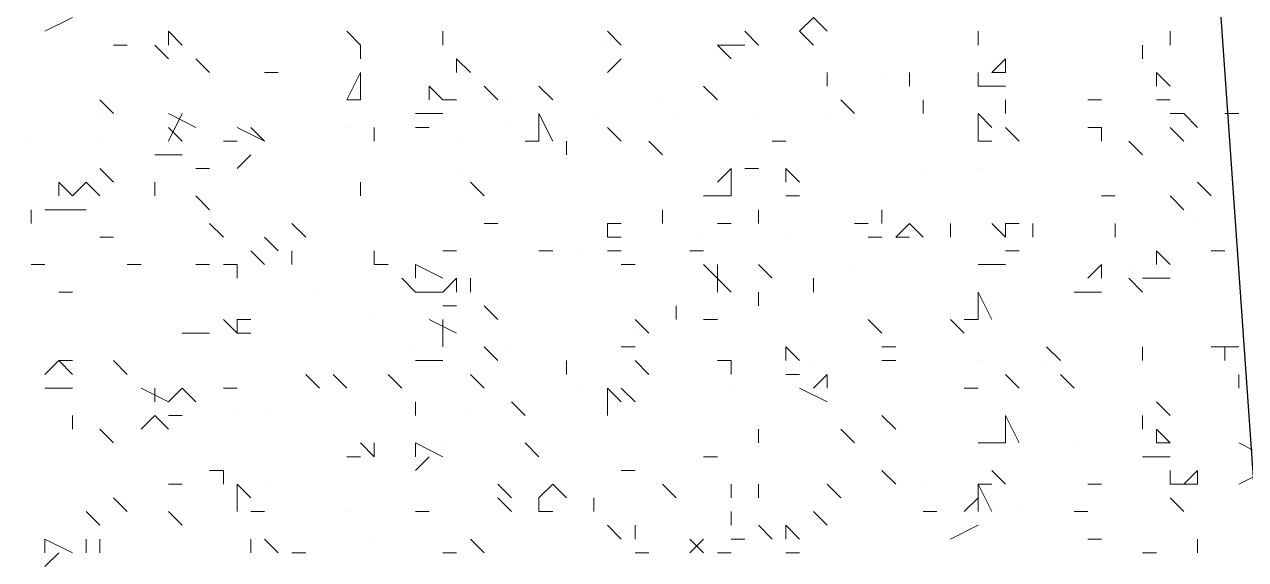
# Model space of a CAD drawing. Header units: millimetres. Extents: x 2928 to 3112, y 1220 to 1280.
# Drawn here: x 2999.7372 to 3000.0338, y 1265.859 to 1265.989 of the extents above; entities that cross this region are included whole.
import ezdxf

# ---------------------------------------------------------------- set-up
doc = ezdxf.new("R2010")
doc.units = ezdxf.units.MM

msp = doc.modelspace()

# ---------------------------------------------------------------- linework, layer by layer
at = {"color": 253, "linetype": 'Continuous', "lineweight": -2, "true_color": 0x9a9a9a}
msp.add_lwpolyline([(3000.60883, 1265.78064), (3000.04549, 1265.74064), (3000.00216, 1266.35731), (2999.64548, 1266.32731), (2999.78549, 1264.42395), (3000.6855, 1264.49062)], dxfattribs=at)
at = {"color": 92, "linetype": 'Continuous', "lineweight": 5, "true_color": 0x00b800}
for points in [[(2999.74215, 1265.98731), (2999.74882, 1265.99064), (2999.74882, 1265.99064)], [(2999.92882, 1265.99064), (2999.92549, 1265.98731), (2999.92549, 1265.98731)], [(2999.92882, 1265.99064), (2999.93215, 1265.98731), (2999.93215, 1265.98731)], [(2999.77215, 1265.98731), (2999.77549, 1265.98397), (2999.77549, 1265.98397)], [(2999.77215, 1265.98731), (2999.77215, 1265.98397), (2999.77215, 1265.98397)], [(2999.81882, 1265.98397), (2999.81549, 1265.98731), (2999.81549, 1265.98731)], [(2999.83882, 1265.98397), (2999.83882, 1265.98731), (2999.83882, 1265.98731)], [(2999.87882, 1265.98731), (2999.88215, 1265.98397), (2999.88215, 1265.98397)], [(2999.91549, 1265.98397), (2999.91215, 1265.98731), (2999.91215, 1265.98731)], [(2999.92549, 1265.98731), (2999.92882, 1265.98397), (2999.92882, 1265.98397)], [(2999.96882, 1265.98397), (2999.96882, 1265.98731), (2999.96882, 1265.98731)], [(3000.01549, 1265.98397), (3000.01549, 1265.98731), (3000.01549, 1265.98731)], [(2999.76215, 1265.98397), (2999.75882, 1265.98397), (2999.75882, 1265.98397)], [(2999.76882, 1265.98397), (2999.77215, 1265.98064), (2999.77215, 1265.98064)], [(2999.81882, 1265.98064), (2999.81882, 1265.98397), (2999.81882, 1265.98397)], [(2999.90549, 1265.98397), (2999.91215, 1265.98397), (2999.91215, 1265.98397)], [(2999.90882, 1265.98064), (2999.90549, 1265.98397), (2999.90549, 1265.98397)], [(3000.00882, 1265.98064), (3000.00882, 1265.98397), (3000.00882, 1265.98397)], [(2999.78215, 1265.97731), (2999.77882, 1265.98064), (2999.77882, 1265.98064)], [(2999.84215, 1265.98064), (2999.84549, 1265.97731), (2999.84549, 1265.97731)], [(2999.84215, 1265.98064), (2999.84215, 1265.97731), (2999.84215, 1265.97731)], [(2999.87882, 1265.97731), (2999.88215, 1265.98064), (2999.88215, 1265.98064)], [(2999.97549, 1265.98064), (2999.97216, 1265.97731), (2999.97216, 1265.97731)], [(2999.97549, 1265.98064), (2999.97549, 1265.97731), (2999.97549, 1265.97731)], [(2999.79882, 1265.97731), (2999.79549, 1265.97731), (2999.79549, 1265.97731)], [(2999.81882, 1265.97731), (2999.81549, 1265.97064), (2999.81549, 1265.97064)], [(2999.81882, 1265.97731), (2999.81882, 1265.97064), (2999.81882, 1265.97064)], [(2999.93215, 1265.97397), (2999.93215, 1265.97731), (2999.93215, 1265.97731)], [(2999.95215, 1265.97397), (2999.95215, 1265.97731), (2999.95215, 1265.97731)], [(2999.96882, 1265.97397), (2999.96882, 1265.97731), (2999.96882, 1265.97731)], [(2999.97549, 1265.97731), (2999.97216, 1265.97731), (2999.97216, 1265.97731)], [(3000.01216, 1265.97731), (3000.01549, 1265.97397), (3000.01549, 1265.97397)], [(3000.01216, 1265.97731), (3000.01216, 1265.97397), (3000.01216, 1265.97397)], [(2999.83549, 1265.97397), (2999.83882, 1265.97064), (2999.83882, 1265.97064)], [(2999.83549, 1265.97397), (2999.83549, 1265.97064), (2999.83549, 1265.97064)], [(2999.85215, 1265.97064), (2999.84882, 1265.97397), (2999.84882, 1265.97397)], [(2999.86549, 1265.97064), (2999.86215, 1265.97397), (2999.86215, 1265.97397)], [(2999.90549, 1265.97064), (2999.90215, 1265.97397), (2999.90215, 1265.97397)], [(2999.96882, 1265.97397), (2999.97549, 1265.97397), (2999.97549, 1265.97397)], [(2999.75882, 1265.96731), (2999.75549, 1265.97064), (2999.75549, 1265.97064)], [(2999.81549, 1265.97064), (2999.81882, 1265.97064), (2999.81882, 1265.97064)], [(2999.83882, 1265.97064), (2999.84215, 1265.97064), (2999.84215, 1265.97064)], [(2999.93882, 1265.96731), (2999.93549, 1265.97064), (2999.93549, 1265.97064)], [(2999.95549, 1265.96731), (2999.95549, 1265.97064), (2999.95549, 1265.97064)], [(2999.97549, 1265.96731), (2999.97549, 1265.97064), (2999.97549, 1265.97064)], [(2999.99882, 1265.97064), (2999.99549, 1265.97064), (2999.99549, 1265.97064)], [(3000.01216, 1265.97064), (3000.01549, 1265.97064), (3000.01549, 1265.97064)], [(2999.77215, 1265.96731), (2999.77882, 1265.96397), (2999.77882, 1265.96397)], [(2999.77549, 1265.96731), (2999.77215, 1265.96064), (2999.77215, 1265.96064)], [(2999.83215, 1265.96731), (2999.83882, 1265.96731), (2999.83882, 1265.96731)], [(2999.86215, 1265.96731), (2999.86549, 1265.96064), (2999.86549, 1265.96064)], [(2999.86215, 1265.96731), (2999.86215, 1265.96064), (2999.86215, 1265.96064)], [(2999.96882, 1265.96731), (2999.97216, 1265.96397), (2999.97216, 1265.96397)], [(2999.96882, 1265.96731), (2999.96882, 1265.96064), (2999.96882, 1265.96064)], [(3000.01882, 1265.96731), (3000.01549, 1265.96731), (3000.01549, 1265.96731)], [(3000.01882, 1265.96731), (3000.02216, 1265.96397), (3000.02216, 1265.96397)], [(3000.03216, 1265.96731), (3000.02882, 1265.96731), (3000.02882, 1265.96731)], [(2999.77549, 1265.96064), (2999.77215, 1265.96397), (2999.77215, 1265.96397)], [(2999.78882, 1265.96397), (2999.79549, 1265.96064), (2999.79549, 1265.96064)], [(2999.79549, 1265.96064), (2999.79215, 1265.96397), (2999.79215, 1265.96397)], [(2999.82215, 1265.96064), (2999.82215, 1265.96397), (2999.82215, 1265.96397)], [(2999.83549, 1265.96397), (2999.83215, 1265.96397), (2999.83215, 1265.96397)], [(2999.88215, 1265.96064), (2999.87882, 1265.96397), (2999.87882, 1265.96397)], [(2999.97882, 1265.96064), (2999.97549, 1265.96397), (2999.97549, 1265.96397)], [(2999.99882, 1265.96397), (2999.99549, 1265.96397), (2999.99549, 1265.96397)], [(2999.99882, 1265.96064), (2999.99882, 1265.96397), (2999.99882, 1265.96397)], [(3000.01549, 1265.96397), (3000.01882, 1265.96064), (3000.01882, 1265.96064)], [(2999.78882, 1265.96064), (2999.78549, 1265.96064), (2999.78549, 1265.96064)], [(2999.85882, 1265.96064), (2999.86215, 1265.96064), (2999.86215, 1265.96064)], [(2999.86882, 1265.95731), (2999.86882, 1265.96064), (2999.86882, 1265.96064)], [(2999.89215, 1265.95731), (2999.88882, 1265.96064), (2999.88882, 1265.96064)], [(2999.92215, 1265.96064), (2999.91882, 1265.96064), (2999.91882, 1265.96064)], [(2999.96882, 1265.96064), (2999.97216, 1265.96064), (2999.97216, 1265.96064)], [(3000.00882, 1265.95731), (3000.00549, 1265.96064), (3000.00549, 1265.96064)], [(2999.76882, 1265.95731), (2999.77549, 1265.95731), (2999.77549, 1265.95731)], [(2999.78882, 1265.95397), (2999.79215, 1265.95731), (2999.79215, 1265.95731)], [(2999.75882, 1265.95064), (2999.75549, 1265.95397), (2999.75549, 1265.95397)], [(2999.78215, 1265.95397), (2999.77882, 1265.95397), (2999.77882, 1265.95397)], [(2999.90882, 1265.95397), (2999.90549, 1265.95064), (2999.90549, 1265.95064)], [(2999.90882, 1265.95397), (2999.90882, 1265.94731), (2999.90882, 1265.94731)], [(2999.91549, 1265.95397), (2999.91215, 1265.95397), (2999.91215, 1265.95397)], [(2999.92215, 1265.95397), (2999.92549, 1265.95064), (2999.92549, 1265.95064)], [(2999.92215, 1265.95397), (2999.92215, 1265.95064), (2999.92215, 1265.95064)], [(2999.74549, 1265.95064), (2999.74882, 1265.94731), (2999.74882, 1265.94731)], [(2999.74549, 1265.95064), (2999.74549, 1265.94731), (2999.74549, 1265.94731)], [(2999.75215, 1265.95064), (2999.74882, 1265.94731), (2999.74882, 1265.94731)], [(2999.75215, 1265.95064), (2999.75549, 1265.94731), (2999.75549, 1265.94731)], [(2999.76882, 1265.94731), (2999.76882, 1265.95064), (2999.76882, 1265.95064)], [(2999.81882, 1265.94731), (2999.81882, 1265.95064), (2999.81882, 1265.95064)], [(2999.84882, 1265.94731), (2999.84549, 1265.95064), (2999.84549, 1265.95064)], [(3000.02549, 1265.94731), (3000.02216, 1265.95064), (3000.02216, 1265.95064)], [(2999.78215, 1265.94397), (2999.77882, 1265.94731), (2999.77882, 1265.94731)], [(2999.90215, 1265.94731), (2999.90882, 1265.94731), (2999.90882, 1265.94731)], [(2999.92215, 1265.94731), (2999.92549, 1265.94731), (2999.92549, 1265.94731)], [(3000.00216, 1265.94731), (2999.99882, 1265.94731), (2999.99882, 1265.94731)], [(3000.01882, 1265.94397), (3000.01549, 1265.94731), (3000.01549, 1265.94731)], [(2999.73882, 1265.94064), (2999.73882, 1265.94397), (2999.73882, 1265.94397)], [(2999.74215, 1265.94397), (2999.74882, 1265.94397), (2999.74882, 1265.94397)], [(2999.74882, 1265.94397), (2999.75215, 1265.94397), (2999.75215, 1265.94397)], [(2999.89215, 1265.94064), (2999.89215, 1265.94397), (2999.89215, 1265.94397)], [(2999.91549, 1265.94064), (2999.91549, 1265.94397), (2999.91549, 1265.94397)], [(2999.94549, 1265.94064), (2999.94549, 1265.94397), (2999.94549, 1265.94397)], [(2999.78549, 1265.93731), (2999.78215, 1265.94064), (2999.78215, 1265.94064)], [(2999.80549, 1265.93731), (2999.80215, 1265.94064), (2999.80215, 1265.94064)], [(2999.85215, 1265.94064), (2999.84882, 1265.94064), (2999.84882, 1265.94064)], [(2999.87882, 1265.94064), (2999.88215, 1265.94064), (2999.88215, 1265.94064)], [(2999.87882, 1265.94064), (2999.87882, 1265.93731), (2999.87882, 1265.93731)], [(2999.90882, 1265.94064), (2999.90549, 1265.94064), (2999.90549, 1265.94064)], [(2999.94215, 1265.94064), (2999.93882, 1265.94064), (2999.93882, 1265.94064)], [(2999.95215, 1265.94064), (2999.94882, 1265.93731), (2999.94882, 1265.93731)], [(2999.95215, 1265.94064), (2999.95549, 1265.93731), (2999.95549, 1265.93731)], [(2999.96216, 1265.93731), (2999.96216, 1265.94064), (2999.96216, 1265.94064)], [(2999.97216, 1265.94064), (2999.97549, 1265.93731), (2999.97549, 1265.93731)], [(2999.97549, 1265.94064), (2999.97549, 1265.93731), (2999.97549, 1265.93731)], [(2999.97882, 1265.94064), (2999.97549, 1265.94064), (2999.97549, 1265.94064)], [(2999.98216, 1265.93731), (2999.98216, 1265.94064), (2999.98216, 1265.94064)], [(2999.98216, 1265.93731), (2999.98216, 1265.94064), (2999.98216, 1265.94064)], [(3000.00216, 1265.93731), (3000.00216, 1265.94064), (3000.00216, 1265.94064)], [(2999.75882, 1265.93731), (2999.75549, 1265.93731), (2999.75549, 1265.93731)], [(2999.79549, 1265.93731), (2999.79882, 1265.93397), (2999.79882, 1265.93397)], [(2999.87882, 1265.93731), (2999.88215, 1265.93731), (2999.88215, 1265.93731)], [(2999.94549, 1265.93731), (2999.94215, 1265.93731), (2999.94215, 1265.93731)], [(2999.94882, 1265.93731), (2999.95215, 1265.93731), (2999.95215, 1265.93731)], [(2999.79215, 1265.93397), (2999.79549, 1265.93064), (2999.79549, 1265.93064)], [(2999.80215, 1265.93064), (2999.80215, 1265.93397), (2999.80215, 1265.93397)], [(2999.82215, 1265.93064), (2999.82215, 1265.93397), (2999.82215, 1265.93397)], [(2999.84215, 1265.93397), (2999.83882, 1265.93397), (2999.83882, 1265.93397)], [(2999.86549, 1265.93397), (2999.86215, 1265.93397), (2999.86215, 1265.93397)], [(2999.88215, 1265.93397), (2999.87882, 1265.93397), (2999.87882, 1265.93397)], [(2999.90215, 1265.93397), (2999.89882, 1265.93397), (2999.89882, 1265.93397)], [(2999.97882, 1265.93397), (2999.97549, 1265.93397), (2999.97549, 1265.93397)], [(3000.01216, 1265.93397), (3000.01549, 1265.93064), (3000.01549, 1265.93064)], [(3000.01216, 1265.93397), (3000.01216, 1265.93064), (3000.01216, 1265.93064)], [(3000.02882, 1265.93397), (3000.02549, 1265.93397), (3000.02549, 1265.93397)], [(2999.74215, 1265.93064), (2999.73882, 1265.93064), (2999.73882, 1265.93064)], [(2999.76549, 1265.93064), (2999.76215, 1265.93064), (2999.76215, 1265.93064)], [(2999.78215, 1265.93064), (2999.77882, 1265.93064), (2999.77882, 1265.93064)], [(2999.78882, 1265.93064), (2999.78549, 1265.93064), (2999.78549, 1265.93064)], [(2999.78882, 1265.92731), (2999.78882, 1265.93064), (2999.78882, 1265.93064)], [(2999.82549, 1265.93064), (2999.82215, 1265.93064), (2999.82215, 1265.93064)], [(2999.83215, 1265.93064), (2999.83882, 1265.92731), (2999.83882, 1265.92731)], [(2999.83215, 1265.93064), (2999.83215, 1265.92731), (2999.83215, 1265.92731)], [(2999.88549, 1265.93064), (2999.88215, 1265.93064), (2999.88215, 1265.93064)], [(2999.90215, 1265.93064), (2999.90882, 1265.92397), (2999.90882, 1265.92397)], [(2999.90549, 1265.93064), (2999.90549, 1265.92397), (2999.90549, 1265.92397)], [(2999.91882, 1265.92731), (2999.91549, 1265.93064), (2999.91549, 1265.93064)], [(2999.96882, 1265.93064), (2999.97549, 1265.93064), (2999.97549, 1265.93064)], [(2999.99882, 1265.93064), (2999.99549, 1265.92731), (2999.99549, 1265.92731)], [(2999.99882, 1265.93064), (2999.99882, 1265.92731), (2999.99882, 1265.92731)], [(2999.83215, 1265.92397), (2999.82882, 1265.92731), (2999.82882, 1265.92731)], [(2999.84215, 1265.92731), (2999.83882, 1265.92397), (2999.83882, 1265.92397)], [(2999.84215, 1265.92731), (2999.84215, 1265.92397), (2999.84215, 1265.92397)], [(2999.84549, 1265.92397), (2999.84549, 1265.92731), (2999.84549, 1265.92731)], [(2999.92882, 1265.92397), (2999.92882, 1265.92731), (2999.92882, 1265.92731)], [(3000.00882, 1265.92397), (3000.00549, 1265.92731), (3000.00549, 1265.92731)], [(3000.00882, 1265.92731), (3000.01549, 1265.92731), (3000.01549, 1265.92731)], [(2999.74882, 1265.92397), (2999.74549, 1265.92397), (2999.74549, 1265.92397)], [(2999.83215, 1265.92397), (2999.83882, 1265.92397), (2999.83882, 1265.92397)], [(2999.91549, 1265.92064), (2999.91549, 1265.92397), (2999.91549, 1265.92397)], [(2999.96882, 1265.92397), (2999.97216, 1265.91731), (2999.97216, 1265.91731)], [(2999.96882, 1265.92397), (2999.96882, 1265.91731), (2999.96882, 1265.91731)], [(2999.96882, 1265.92064), (2999.96882, 1265.92397), (2999.96882, 1265.92397)], [(2999.99216, 1265.92397), (2999.99882, 1265.92397), (2999.99882, 1265.92397)], [(2999.83882, 1265.92064), (2999.84215, 1265.92064), (2999.84215, 1265.92064)], [(2999.85215, 1265.91731), (2999.84882, 1265.92064), (2999.84882, 1265.92064)], [(2999.89549, 1265.91731), (2999.89549, 1265.92064), (2999.89549, 1265.92064)], [(2999.78882, 1265.91397), (2999.78549, 1265.91731), (2999.78549, 1265.91731)], [(2999.78882, 1265.91731), (2999.79215, 1265.91731), (2999.79215, 1265.91731)], [(2999.78882, 1265.91731), (2999.78882, 1265.91397), (2999.78882, 1265.91397)], [(2999.83549, 1265.91731), (2999.84215, 1265.91397), (2999.84215, 1265.91397)], [(2999.83882, 1265.91731), (2999.83882, 1265.91064), (2999.83882, 1265.91064)], [(2999.88549, 1265.91731), (2999.88882, 1265.91397), (2999.88882, 1265.91397)], [(2999.90215, 1265.91731), (2999.90549, 1265.91731), (2999.90549, 1265.91731)], [(2999.94549, 1265.91397), (2999.94215, 1265.91731), (2999.94215, 1265.91731)], [(2999.96549, 1265.91397), (2999.96216, 1265.91731), (2999.96216, 1265.91731)], [(2999.96549, 1265.91731), (2999.96882, 1265.91731), (2999.96882, 1265.91731)], [(2999.77882, 1265.91397), (2999.77549, 1265.91397), (2999.77549, 1265.91397)], [(2999.78215, 1265.91397), (2999.77882, 1265.91397), (2999.77882, 1265.91397)], [(2999.78882, 1265.91397), (2999.79215, 1265.91397), (2999.79215, 1265.91397)], [(2999.85215, 1265.90731), (2999.84882, 1265.91064), (2999.84882, 1265.91064)], [(2999.88215, 1265.91064), (2999.88549, 1265.91064), (2999.88549, 1265.91064)], [(2999.92215, 1265.91064), (2999.92549, 1265.90731), (2999.92549, 1265.90731)], [(2999.92215, 1265.91064), (2999.92215, 1265.90731), (2999.92215, 1265.90731)], [(2999.94882, 1265.91064), (2999.94549, 1265.91064), (2999.94549, 1265.91064)], [(2999.98882, 1265.90731), (2999.98549, 1265.91064), (2999.98549, 1265.91064)], [(3000.00882, 1265.90731), (3000.00882, 1265.91064), (3000.00882, 1265.91064)], [(3000.02882, 1265.91064), (3000.02549, 1265.91064), (3000.02549, 1265.91064)], [(3000.02882, 1265.90731), (3000.02882, 1265.91064), (3000.02882, 1265.91064)], [(3000.03216, 1265.91064), (3000.02882, 1265.91064), (3000.02882, 1265.91064)], [(2999.74549, 1265.90731), (2999.74215, 1265.90397), (2999.74215, 1265.90397)], [(2999.74549, 1265.90731), (2999.74882, 1265.90397), (2999.74882, 1265.90397)], [(2999.74882, 1265.90731), (2999.74549, 1265.90731), (2999.74549, 1265.90731)], [(2999.76215, 1265.90397), (2999.75882, 1265.90731), (2999.75882, 1265.90731)], [(2999.83215, 1265.90731), (2999.83882, 1265.90731), (2999.83882, 1265.90731)], [(2999.86882, 1265.90397), (2999.86882, 1265.90731), (2999.86882, 1265.90731)], [(2999.88882, 1265.90397), (2999.88549, 1265.90731), (2999.88549, 1265.90731)], [(2999.90882, 1265.90731), (2999.90549, 1265.90731), (2999.90549, 1265.90731)], [(2999.90882, 1265.90397), (2999.90882, 1265.90731), (2999.90882, 1265.90731)], [(2999.94882, 1265.90731), (2999.94549, 1265.90731), (2999.94549, 1265.90731)], [(2999.80882, 1265.90064), (2999.80549, 1265.90397), (2999.80549, 1265.90397)], [(2999.81549, 1265.90064), (2999.81215, 1265.90397), (2999.81215, 1265.90397)], [(2999.82882, 1265.90064), (2999.82549, 1265.90397), (2999.82549, 1265.90397)], [(2999.84882, 1265.90064), (2999.84549, 1265.90397), (2999.84549, 1265.90397)], [(2999.92215, 1265.90397), (2999.92549, 1265.90397), (2999.92549, 1265.90397)], [(2999.93215, 1265.90397), (2999.92882, 1265.90064), (2999.92882, 1265.90064)], [(2999.93215, 1265.90397), (2999.93215, 1265.90064), (2999.93215, 1265.90064)], [(2999.97882, 1265.90064), (2999.97549, 1265.90397), (2999.97549, 1265.90397)], [(2999.99216, 1265.90064), (2999.98882, 1265.90397), (2999.98882, 1265.90397)], [(3000.03216, 1265.90064), (3000.03216, 1265.90397), (3000.03216, 1265.90397)], [(2999.74215, 1265.90064), (2999.74882, 1265.90064), (2999.74882, 1265.90064)], [(2999.74882, 1265.90064), (2999.74549, 1265.90064), (2999.74549, 1265.90064)], [(2999.76549, 1265.90064), (2999.77215, 1265.89731), (2999.77215, 1265.89731)], [(2999.76882, 1265.90064), (2999.76882, 1265.89731), (2999.76882, 1265.89731)], [(2999.77549, 1265.90064), (2999.77215, 1265.89731), (2999.77215, 1265.89731)], [(2999.77549, 1265.90064), (2999.77882, 1265.89731), (2999.77882, 1265.89731)], [(2999.78882, 1265.90064), (2999.78549, 1265.90064), (2999.78549, 1265.90064)], [(2999.87882, 1265.90064), (2999.88215, 1265.89731), (2999.88215, 1265.89731)], [(2999.87882, 1265.90064), (2999.87882, 1265.89397), (2999.87882, 1265.89397)], [(2999.88549, 1265.89731), (2999.88215, 1265.90064), (2999.88215, 1265.90064)], [(2999.92549, 1265.90064), (2999.93215, 1265.89731), (2999.93215, 1265.89731)], [(2999.96882, 1265.90064), (2999.96549, 1265.90064), (2999.96549, 1265.90064)], [(2999.83215, 1265.89397), (2999.83215, 1265.89731), (2999.83215, 1265.89731)], [(2999.85882, 1265.89397), (2999.85549, 1265.89731), (2999.85549, 1265.89731)], [(2999.87882, 1265.89397), (2999.87882, 1265.89731), (2999.87882, 1265.89731)], [(3000.01549, 1265.89397), (3000.01216, 1265.89731), (3000.01216, 1265.89731)], [(2999.74882, 1265.89064), (2999.74882, 1265.89397), (2999.74882, 1265.89397)], [(2999.76549, 1265.89064), (2999.76882, 1265.89397), (2999.76882, 1265.89397)], [(2999.77215, 1265.89064), (2999.76882, 1265.89397), (2999.76882, 1265.89397)], [(2999.77215, 1265.89397), (2999.77549, 1265.89397), (2999.77549, 1265.89397)], [(2999.94882, 1265.89064), (2999.94549, 1265.89397), (2999.94549, 1265.89397)], [(2999.97549, 1265.89397), (2999.97882, 1265.88731), (2999.97882, 1265.88731)], [(2999.97549, 1265.89397), (2999.97549, 1265.88731), (2999.97549, 1265.88731)], [(3000.00882, 1265.89064), (3000.00882, 1265.89397), (3000.00882, 1265.89397)], [(2999.75882, 1265.88731), (2999.75549, 1265.89064), (2999.75549, 1265.89064)], [(2999.91549, 1265.88731), (2999.91549, 1265.89064), (2999.91549, 1265.89064)], [(2999.93882, 1265.88731), (2999.93549, 1265.89064), (2999.93549, 1265.89064)], [(3000.01216, 1265.89064), (3000.01549, 1265.88731), (3000.01549, 1265.88731)], [(3000.01216, 1265.89064), (3000.01216, 1265.88731), (3000.01216, 1265.88731)], [(2999.81882, 1265.88731), (2999.82215, 1265.88397), (2999.82215, 1265.88397)], [(2999.82215, 1265.88397), (2999.82215, 1265.88731), (2999.82215, 1265.88731)], [(2999.83215, 1265.88731), (2999.83882, 1265.88397), (2999.83882, 1265.88397)], [(2999.83215, 1265.88731), (2999.83215, 1265.88397), (2999.83215, 1265.88397)], [(2999.86215, 1265.88397), (2999.85882, 1265.88731), (2999.85882, 1265.88731)], [(2999.97216, 1265.88731), (2999.96882, 1265.88731), (2999.96882, 1265.88731)], [(2999.97216, 1265.88731), (2999.97549, 1265.88731), (2999.97549, 1265.88731)], [(3000.01549, 1265.88731), (3000.01216, 1265.88731), (3000.01216, 1265.88731)], [(3000.03216, 1265.88731), (3000.03882, 1265.88397), (3000.03882, 1265.88397)], [(2999.81549, 1265.88397), (2999.81882, 1265.88397), (2999.81882, 1265.88397)], [(2999.83215, 1265.88064), (2999.83549, 1265.88397), (2999.83549, 1265.88397)], [(2999.90549, 1265.88397), (2999.90215, 1265.88397), (2999.90215, 1265.88397)], [(3000.00882, 1265.88397), (3000.01549, 1265.88397), (3000.01549, 1265.88397)], [(2999.78549, 1265.88064), (2999.78215, 1265.88064), (2999.78215, 1265.88064)], [(2999.78549, 1265.87731), (2999.78549, 1265.88064), (2999.78549, 1265.88064)], [(2999.88549, 1265.88064), (2999.88215, 1265.88064), (2999.88215, 1265.88064)], [(2999.94882, 1265.87731), (2999.94549, 1265.88064), (2999.94549, 1265.88064)], [(2999.97549, 1265.87731), (2999.97216, 1265.88064), (2999.97216, 1265.88064)], [(3000.01549, 1265.87731), (3000.01549, 1265.88064), (3000.01549, 1265.88064)], [(3000.02216, 1265.88064), (3000.01882, 1265.87731), (3000.01882, 1265.87731)], [(3000.02216, 1265.88064), (3000.02216, 1265.87731), (3000.02216, 1265.87731)], [(3000.03216, 1265.87731), (3000.03882, 1265.88064), (3000.03882, 1265.88064)], [(2999.77549, 1265.87731), (2999.77215, 1265.87731), (2999.77215, 1265.87731)], [(2999.78882, 1265.87731), (2999.79215, 1265.87397), (2999.79215, 1265.87397)], [(2999.78882, 1265.87731), (2999.78882, 1265.87064), (2999.78882, 1265.87064)], [(2999.85549, 1265.87397), (2999.85215, 1265.87731), (2999.85215, 1265.87731)], [(2999.86549, 1265.87731), (2999.86215, 1265.87397), (2999.86215, 1265.87397)], [(2999.86549, 1265.87731), (2999.86882, 1265.87397), (2999.86882, 1265.87397)], [(2999.89549, 1265.87397), (2999.89215, 1265.87731), (2999.89215, 1265.87731)], [(2999.90882, 1265.87397), (2999.90882, 1265.87731), (2999.90882, 1265.87731)], [(2999.91549, 1265.87397), (2999.91549, 1265.87731), (2999.91549, 1265.87731)], [(2999.93549, 1265.87397), (2999.93215, 1265.87731), (2999.93215, 1265.87731)], [(2999.96882, 1265.87731), (2999.97216, 1265.87731), (2999.97216, 1265.87731)], [(2999.96882, 1265.87731), (2999.96882, 1265.87397), (2999.96882, 1265.87397)], [(2999.96882, 1265.87731), (2999.97216, 1265.87064), (2999.97216, 1265.87064)], [(2999.96882, 1265.87731), (2999.96882, 1265.87064), (2999.96882, 1265.87064)], [(2999.99882, 1265.87731), (2999.99549, 1265.87731), (2999.99549, 1265.87731)], [(3000.01549, 1265.87731), (3000.02216, 1265.87731), (3000.02216, 1265.87731)], [(2999.76215, 1265.87064), (2999.75882, 1265.87397), (2999.75882, 1265.87397)], [(2999.85549, 1265.87064), (2999.85215, 1265.87397), (2999.85215, 1265.87397)], [(2999.86215, 1265.87064), (2999.86215, 1265.87397), (2999.86215, 1265.87397)], [(2999.87549, 1265.87064), (2999.87549, 1265.87397), (2999.87549, 1265.87397)], [(2999.96549, 1265.87064), (2999.96882, 1265.87397), (2999.96882, 1265.87397)], [(3000.01882, 1265.87064), (3000.01549, 1265.87397), (3000.01549, 1265.87397)], [(2999.75549, 1265.86731), (2999.75215, 1265.87064), (2999.75215, 1265.87064)], [(2999.75549, 1265.86731), (2999.75215, 1265.87064), (2999.75215, 1265.87064)], [(2999.77549, 1265.86731), (2999.77215, 1265.87064), (2999.77215, 1265.87064)], [(2999.79549, 1265.87064), (2999.79215, 1265.87064), (2999.79215, 1265.87064)], [(2999.83549, 1265.87064), (2999.83215, 1265.87064), (2999.83215, 1265.87064)], [(2999.86215, 1265.87064), (2999.86549, 1265.87064), (2999.86549, 1265.87064)], [(2999.90882, 1265.86731), (2999.90882, 1265.87064), (2999.90882, 1265.87064)], [(2999.93215, 1265.86731), (2999.92882, 1265.87064), (2999.92882, 1265.87064)], [(2999.95882, 1265.87064), (2999.95549, 1265.87064), (2999.95549, 1265.87064)], [(2999.99549, 1265.87064), (2999.99216, 1265.87064), (2999.99216, 1265.87064)], [(2999.88215, 1265.86397), (2999.87882, 1265.86731), (2999.87882, 1265.86731)], [(2999.88549, 1265.86397), (2999.88549, 1265.86731), (2999.88549, 1265.86731)], [(2999.91882, 1265.86397), (2999.91549, 1265.86731), (2999.91549, 1265.86731)], [(2999.92215, 1265.86731), (2999.92549, 1265.86397), (2999.92549, 1265.86397)], [(2999.92215, 1265.86731), (2999.92215, 1265.86397), (2999.92215, 1265.86397)], [(2999.96216, 1265.86397), (2999.96882, 1265.86731), (2999.96882, 1265.86731)], [(2999.74215, 1265.86397), (2999.74882, 1265.86064), (2999.74882, 1265.86064)], [(2999.74215, 1265.86397), (2999.74215, 1265.86064), (2999.74215, 1265.86064)], [(2999.75215, 1265.86397), (2999.75215, 1265.86064), (2999.75215, 1265.86064)], [(2999.75549, 1265.86397), (2999.75549, 1265.86064), (2999.75549, 1265.86064)], [(2999.79215, 1265.86064), (2999.79215, 1265.86397), (2999.79215, 1265.86397)], [(2999.79882, 1265.86064), (2999.79549, 1265.86397), (2999.79549, 1265.86397)], [(2999.84882, 1265.86064), (2999.84549, 1265.86397), (2999.84549, 1265.86397)], [(2999.89882, 1265.86397), (2999.90215, 1265.86064), (2999.90215, 1265.86064)], [(2999.90215, 1265.86397), (2999.89882, 1265.86064), (2999.89882, 1265.86064)], [(2999.90882, 1265.86397), (2999.91215, 1265.86397), (2999.91215, 1265.86397)], [(2999.99882, 1265.86397), (2999.99549, 1265.86397), (2999.99549, 1265.86397)], [(3000.02216, 1265.86064), (3000.02216, 1265.86397), (3000.02216, 1265.86397)], [(2999.74215, 1265.85731), (2999.74549, 1265.86064), (2999.74549, 1265.86064)], [(2999.80549, 1265.86064), (2999.80215, 1265.86064), (2999.80215, 1265.86064)], [(2999.84215, 1265.86064), (2999.83882, 1265.86064), (2999.83882, 1265.86064)], [(2999.88882, 1265.86064), (2999.88549, 1265.86064), (2999.88549, 1265.86064)], [(2999.90549, 1265.86064), (2999.90882, 1265.86064), (2999.90882, 1265.86064)], [(2999.92215, 1265.86064), (2999.92549, 1265.86064), (2999.92549, 1265.86064)], [(3000.01216, 1265.86064), (3000.00882, 1265.86064), (3000.00882, 1265.86064)]]:
    msp.add_lwpolyline(points, dxfattribs=at)
for points in [[(2999.87882, 1265.98397), (2999.87882, 1265.98397)], [(2999.94549, 1265.97731), (2999.94549, 1265.97731)], [(2999.84215, 1265.97064), (2999.84215, 1265.97064)], [(2999.85549, 1265.97064), (2999.85549, 1265.97064)], [(2999.89215, 1265.97064), (2999.89215, 1265.97064)], [(3000.01549, 1265.97064), (3000.01549, 1265.97064)], [(2999.75549, 1265.96731), (2999.75549, 1265.96731)], [(2999.87549, 1265.96731), (2999.87549, 1265.96731)], [(2999.89549, 1265.96731), (2999.89549, 1265.96731)], [(2999.91549, 1265.96731), (2999.91549, 1265.96731)], [(2999.93215, 1265.96731), (2999.93215, 1265.96731)], [(2999.97549, 1265.96731), (2999.97549, 1265.96731)], [(2999.77882, 1265.96397), (2999.77882, 1265.96397)], [(2999.81549, 1265.96397), (2999.81549, 1265.96397)], [(2999.81549, 1265.96397), (2999.81549, 1265.96397)], [(2999.85549, 1265.96397), (2999.85549, 1265.96397)], [(2999.73882, 1265.96064), (2999.73882, 1265.96064)], [(2999.75549, 1265.96064), (2999.75549, 1265.96064)], [(2999.78882, 1265.96064), (2999.78882, 1265.96064)], [(2999.84215, 1265.96064), (2999.84215, 1265.96064)], [(2999.84215, 1265.95397), (2999.84215, 1265.95397)], [(2999.95549, 1265.95397), (2999.95549, 1265.95397)], [(2999.96882, 1265.95397), (2999.96882, 1265.95397)], [(3000.02216, 1265.94064), (3000.02216, 1265.94064)], [(2999.79549, 1265.93731), (2999.79549, 1265.93731)], [(2999.90215, 1265.93731), (2999.90215, 1265.93731)], [(2999.92215, 1265.93731), (2999.92215, 1265.93731)], [(2999.86215, 1265.93397), (2999.86215, 1265.93397)], [(2999.87215, 1265.93397), (2999.87215, 1265.93397)], [(3000.03216, 1265.93397), (3000.03216, 1265.93397)], [(2999.76215, 1265.93064), (2999.76215, 1265.93064)], [(2999.93882, 1265.93064), (2999.93882, 1265.93064)], [(3000.00549, 1265.93064), (3000.00549, 1265.93064)], [(2999.80882, 1265.92397), (2999.80882, 1265.92397)], [(3000.00882, 1265.92397), (3000.00882, 1265.92397)], [(2999.82215, 1265.91731), (2999.82215, 1265.91731)], [(2999.88549, 1265.91397), (2999.88549, 1265.91397)], [(2999.83215, 1265.91064), (2999.83215, 1265.91064)], [(2999.85549, 1265.91064), (2999.85549, 1265.91064)], [(2999.92215, 1265.90731), (2999.92215, 1265.90731)], [(2999.92882, 1265.90731), (2999.92882, 1265.90731)], [(2999.94882, 1265.90731), (2999.94882, 1265.90731)], [(2999.96882, 1265.90731), (2999.96882, 1265.90731)], [(2999.98549, 1265.90731), (2999.98549, 1265.90731)], [(2999.76549, 1265.90064), (2999.76549, 1265.90064)], [(2999.87215, 1265.90064), (2999.87215, 1265.90064)], [(2999.90882, 1265.90064), (2999.90882, 1265.90064)], [(2999.78882, 1265.89397), (2999.78882, 1265.89397)], [(2999.79549, 1265.89397), (2999.79549, 1265.89397)], [(2999.84549, 1265.89397), (2999.84549, 1265.89397)], [(2999.87882, 1265.89397), (2999.87882, 1265.89397)], [(2999.81882, 1265.88731), (2999.81882, 1265.88731)], [(2999.83882, 1265.88731), (2999.83882, 1265.88731)], [(2999.99216, 1265.88731), (2999.99216, 1265.88731)], [(2999.79549, 1265.87731), (2999.79549, 1265.87731)], [(2999.95549, 1265.87731), (2999.95549, 1265.87731)], [(2999.97549, 1265.87731), (2999.97549, 1265.87731)], [(2999.78882, 1265.87064), (2999.78882, 1265.87064)], [(2999.81549, 1265.87064), (2999.81549, 1265.87064)], [(2999.97882, 1265.87064), (2999.97882, 1265.87064)], [(2999.82215, 1265.86397), (2999.82215, 1265.86397)], [(2999.90882, 1265.86397), (2999.90882, 1265.86397)]]:
    msp.add_lwpolyline(points, close=True, dxfattribs=at)

doc.saveas('drawing.dxf')
